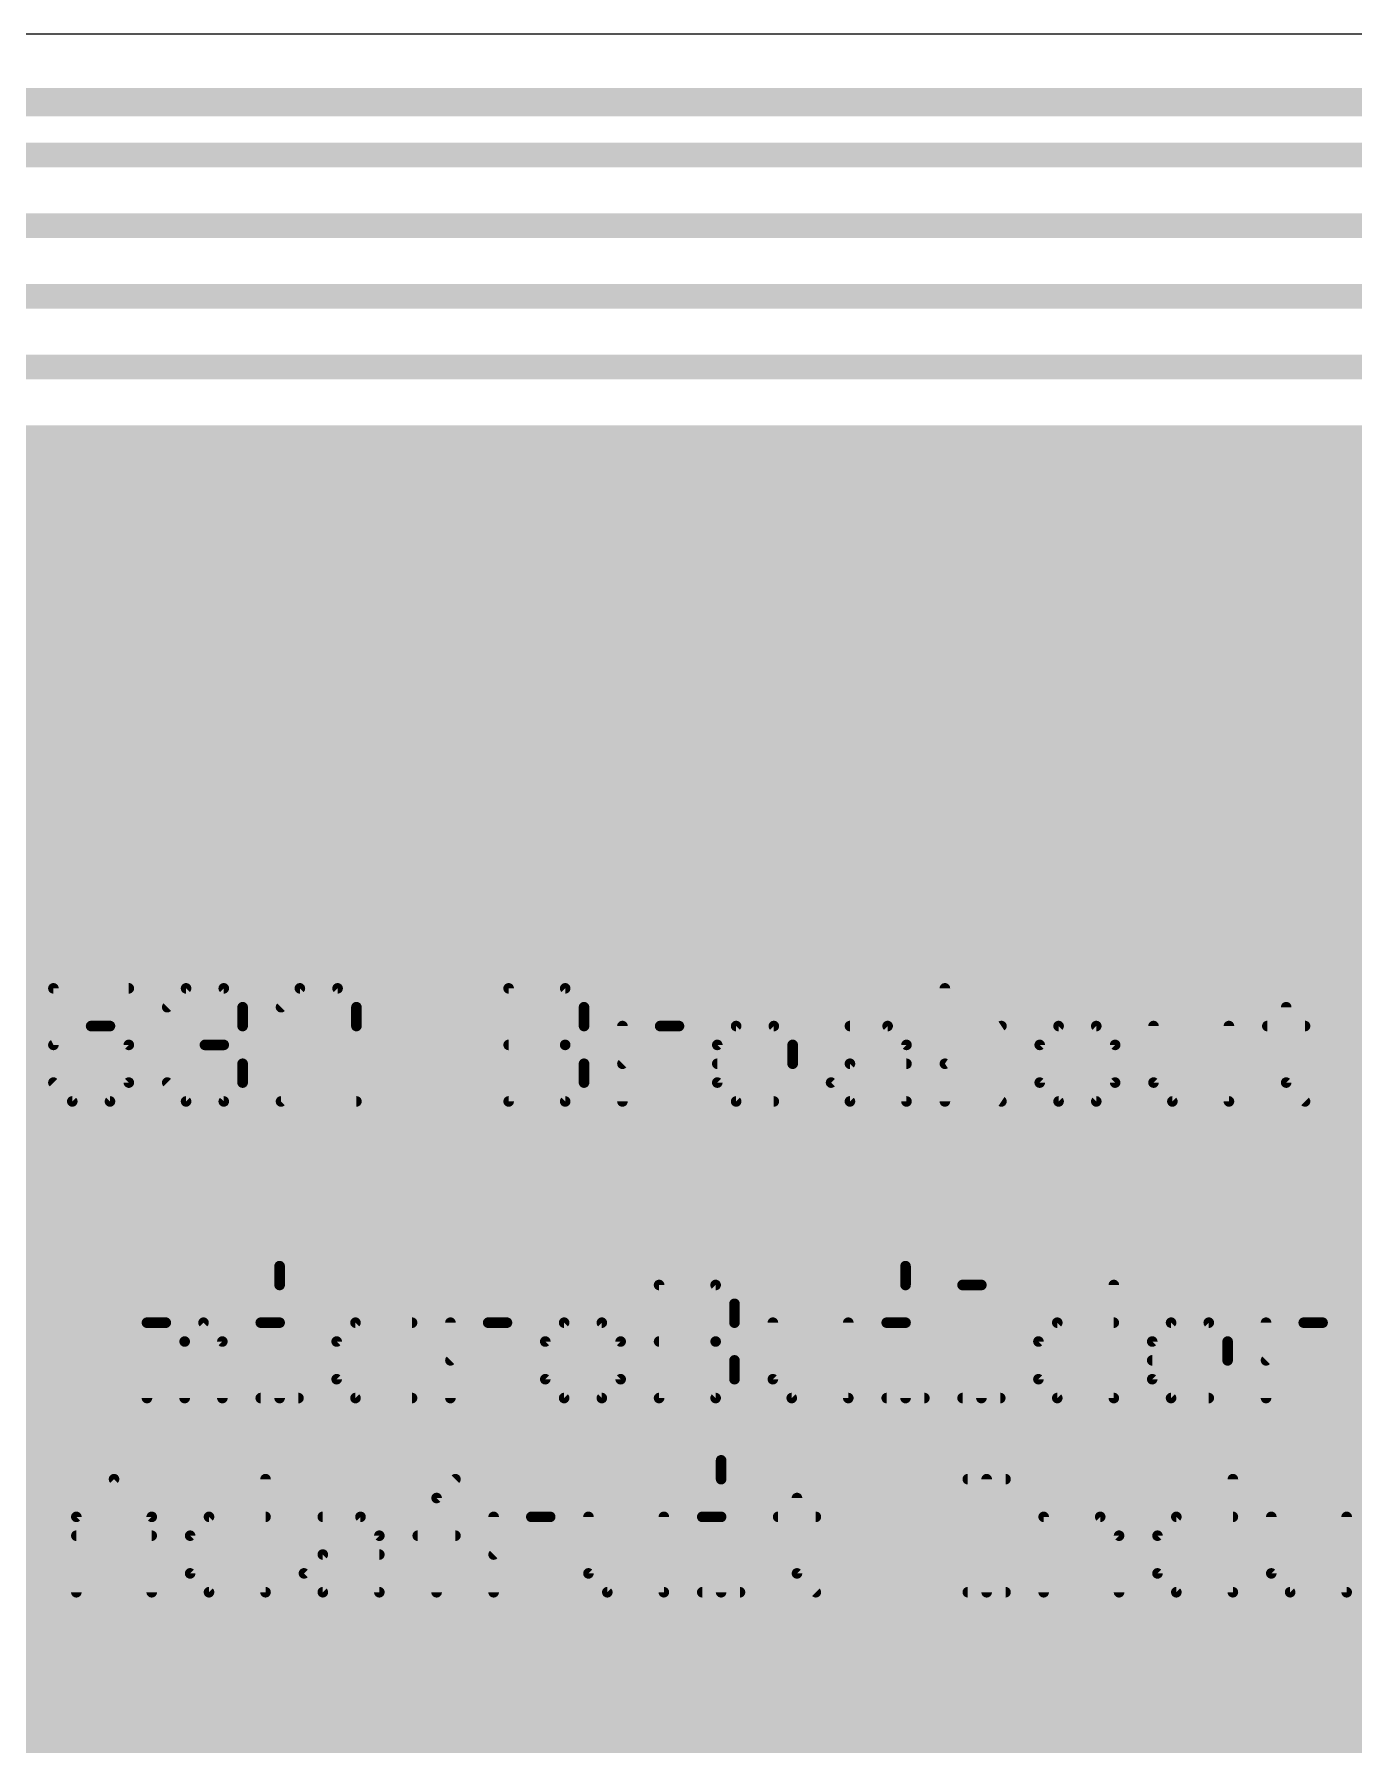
# Model space of a CAD drawing. Extents: x -60 to 60, y 0 to 50.
# Drawn here: x -31.78 to -12.8, y 25.39 to 50 of the extents above; entities that cross this region are included whole.
import ezdxf

# ---------------------------------------------------------------- set-up
doc = ezdxf.new("R2010")
doc.units = 0
for name, color, linetype in [('1', 12, 'CONTINUOUS'), ('16', 132, 'CONTINUOUS'), ('20', 53, 'CONTINUOUS'), ('21', 53, 'CONTINUOUS'), ('42', 132, 'CONTINUOUS')]:
    doc.layers.add(name, color=color, linetype=linetype)

msp = doc.modelspace()

# ---------------------------------------------------------------- linework, layer by layer
at = {"layer": '1', "const_width": 0.3556}
for points in [[(-47.554, 48.26), (6.548, 48.26)], [(-47.046, 47.244), (5.786, 47.244)], [(-46.538, 46.228), (5.024, 46.228)], [(-45.776, 45.212), (4.516, 45.212)]]:
    msp.add_lwpolyline(points, dxfattribs=at)
at = {"layer": '16', "const_width": 0.4064}
msp.add_lwpolyline([(58.618, 49.022), (-50.094, 49.022)], dxfattribs=at)
at = {"layer": '20'}
msp.add_line((57, 50), (-57, 50), dxfattribs=at)
at = {"layer": '21', "const_width": 0.1524}
for points in [[(-30.4188, 36.2712), (-31.5035, 36.2712)], [(-31.5035, 36.2712), (-31.5035, 35.4577)], [(-29.8663, 36), (-29.5952, 36.2712)], [(-29.5952, 36.2712), (-29.0528, 36.2712)], [(-29.0528, 36.2712), (-28.7817, 36)], [(-27.958, 36.2712), (-28.2292, 36)], [(-27.4157, 36.2712), (-27.958, 36.2712)], [(-27.1445, 36), (-27.4157, 36.2712)], [(-24.9549, 34.6442), (-24.9549, 36.2712)], [(-24.9549, 36.2712), (-24.1414, 36.2712)], [(-24.1414, 36.2712), (-23.8702, 36)], [(-18.6791, 34.6442), (-18.6791, 36.2712)], [(-28.7817, 36), (-28.7817, 35.7289)], [(-27.1445, 35.7289), (-27.1445, 36)], [(-23.8702, 36), (-23.8702, 35.7289)], [(-13.7693, 36), (-13.7693, 34.9154)], [(-31.5035, 35.4577), (-30.9612, 35.7289)], [(-30.9612, 35.7289), (-30.69, 35.7289)], [(-30.69, 35.7289), (-30.4188, 35.4577)], [(-28.7817, 35.7289), (-29.0528, 35.4577)], [(-28.2292, 34.6442), (-27.1445, 35.7289)], [(-23.8702, 35.7289), (-24.1414, 35.4577)], [(-23.3177, 34.6442), (-23.3177, 35.7289)], [(-23.3177, 35.1865), (-22.7754, 35.7289)], [(-22.7754, 35.7289), (-22.5042, 35.7289)], [(-21.9534, 35.4577), (-21.6822, 35.7289)], [(-21.6822, 35.7289), (-21.1399, 35.7289)], [(-21.1399, 35.7289), (-20.8688, 35.4577)], [(-20.0451, 35.7289), (-19.5028, 35.7289)], [(-19.5028, 35.7289), (-19.2316, 35.4577)], [(-18.6791, 35.1865), (-17.8656, 35.7289)], [(-17.0436, 35.7289), (-17.3148, 35.4577)], [(-16.5013, 35.7289), (-17.0436, 35.7289)], [(-16.2301, 35.4577), (-16.5013, 35.7289)], [(-15.6776, 35.7289), (-15.6776, 34.9154)], [(-14.593, 34.6442), (-14.593, 35.7289)], [(-14.0405, 35.7289), (-13.4982, 35.7289)], [(-30.4188, 35.4577), (-30.4188, 34.9154)], [(-29.0528, 35.4577), (-29.324, 35.4577)], [(-29.0528, 35.4577), (-28.7817, 35.1865)], [(-24.9549, 35.4577), (-24.1414, 35.4577)], [(-24.1414, 35.4577), (-23.8702, 35.1865)], [(-21.9534, 34.9154), (-21.9534, 35.4577)], [(-20.8688, 35.4577), (-20.8688, 35.1865)], [(-19.2316, 35.4577), (-19.2316, 34.6442)], [(-17.3148, 35.4577), (-17.3148, 34.9154)], [(-16.2301, 34.9154), (-16.2301, 35.4577)], [(-28.7817, 35.1865), (-28.7817, 34.9154)], [(-23.8702, 35.1865), (-23.8702, 34.9154)], [(-20.8688, 35.1865), (-21.9534, 35.1865)], [(-20.3163, 34.9154), (-20.0451, 35.1865)], [(-20.0451, 35.1865), (-19.2316, 35.1865)], [(-17.8656, 34.6442), (-18.6791, 35.1865)], [(-31.2323, 34.6442), (-31.5035, 34.9154)], [(-30.4188, 34.9154), (-30.69, 34.6442)], [(-29.5952, 34.6442), (-29.8663, 34.9154)], [(-28.7817, 34.9154), (-29.0528, 34.6442)], [(-23.8702, 34.9154), (-24.1414, 34.6442)], [(-21.6822, 34.6442), (-21.9534, 34.9154)], [(-20.0451, 34.6442), (-20.3163, 34.9154)], [(-17.3148, 34.9154), (-17.0436, 34.6442)], [(-16.5013, 34.6442), (-16.2301, 34.9154)], [(-15.6776, 34.9154), (-15.4065, 34.6442)], [(-13.7693, 34.9154), (-13.4982, 34.6442)], [(-30.69, 34.6442), (-31.2323, 34.6442)], [(-29.0528, 34.6442), (-29.5952, 34.6442)], [(-27.1445, 34.6442), (-28.2292, 34.6442)], [(-24.1414, 34.6442), (-24.9549, 34.6442)], [(-21.1399, 34.6442), (-21.6822, 34.6442)], [(-19.2316, 34.6442), (-20.0451, 34.6442)], [(-17.0436, 34.6442), (-16.5013, 34.6442)], [(-15.4065, 34.6442), (-14.593, 34.6442)], [(-28.2495, 32.2744), (-28.2495, 32.0032)], [(-19.2451, 32.2744), (-19.2451, 32.0032)], [(-22.7906, 30.3762), (-22.7906, 32.0032)], [(-22.7906, 32.0032), (-21.9771, 32.0032)], [(-21.9771, 32.0032), (-21.7059, 31.732)], [(-18.4248, 32.0032), (-18.1537, 32.0032)], [(-18.1537, 32.0032), (-18.1537, 30.3762)], [(-16.2488, 32.0032), (-16.2488, 30.3762)], [(-21.7059, 31.732), (-21.7059, 31.4609)], [(-30.1578, 30.3762), (-30.1578, 31.4609)], [(-30.1578, 31.4609), (-29.8866, 31.4609)], [(-29.8866, 31.4609), (-29.6155, 31.1897)], [(-29.6155, 31.1897), (-29.3443, 31.4609)], [(-29.3443, 31.4609), (-29.0731, 31.1897)], [(-28.5206, 31.4609), (-28.2495, 31.4609)], [(-28.2495, 31.4609), (-28.2495, 30.3762)], [(-27.158, 31.4609), (-27.4292, 31.1897)], [(-26.3445, 31.4609), (-27.158, 31.4609)], [(-25.792, 30.3762), (-25.792, 31.4609)], [(-25.792, 30.9185), (-25.2497, 31.4609)], [(-25.2497, 31.4609), (-24.9786, 31.4609)], [(-24.1566, 31.4609), (-24.4278, 31.1897)], [(-23.6143, 31.4609), (-24.1566, 31.4609)], [(-23.3431, 31.1897), (-23.6143, 31.4609)], [(-21.7059, 31.4609), (-21.9771, 31.1897)], [(-21.1534, 31.4609), (-21.1534, 30.6474)], [(-20.0688, 30.3762), (-20.0688, 31.4609)], [(-19.5163, 31.4609), (-19.2451, 31.4609)], [(-19.2451, 31.4609), (-19.2451, 30.3762)], [(-17.3334, 31.1897), (-17.0622, 31.4609)], [(-17.0622, 31.4609), (-16.2488, 31.4609)], [(-15.6963, 31.1897), (-15.4251, 31.4609)], [(-15.4251, 31.4609), (-14.8828, 31.4609)], [(-14.8828, 31.4609), (-14.6116, 31.1897)], [(-14.0591, 30.3762), (-14.0591, 31.4609)], [(-14.0591, 30.9185), (-13.5168, 31.4609)], [(-13.5168, 31.4609), (-13.2456, 31.4609)], [(-29.6155, 31.1897), (-29.6155, 30.3762)], [(-29.0731, 31.1897), (-29.0731, 30.3762)], [(-27.4292, 31.1897), (-27.4292, 30.6474)], [(-24.4278, 31.1897), (-24.4278, 30.6474)], [(-23.3431, 30.6474), (-23.3431, 31.1897)], [(-22.7906, 31.1897), (-21.9771, 31.1897)], [(-21.9771, 31.1897), (-21.7059, 30.9185)], [(-17.3334, 30.6474), (-17.3334, 31.1897)], [(-15.6963, 30.6474), (-15.6963, 31.1897)], [(-14.6116, 31.1897), (-14.6116, 30.9185)], [(-21.7059, 30.9185), (-21.7059, 30.6474)], [(-14.6116, 30.9185), (-15.6963, 30.9185)], [(-27.4292, 30.6474), (-27.158, 30.3762)], [(-24.4278, 30.6474), (-24.1566, 30.3762)], [(-23.6143, 30.3762), (-23.3431, 30.6474)], [(-21.7059, 30.6474), (-21.9771, 30.3762)], [(-21.1534, 30.6474), (-20.8823, 30.3762)], [(-17.0622, 30.3762), (-17.3334, 30.6474)], [(-15.4251, 30.3762), (-15.6963, 30.6474)], [(-28.5206, 30.3762), (-27.9783, 30.3762)], [(-27.158, 30.3762), (-26.3445, 30.3762)], [(-24.1566, 30.3762), (-23.6143, 30.3762)], [(-21.9771, 30.3762), (-22.7906, 30.3762)], [(-20.8823, 30.3762), (-20.0688, 30.3762)], [(-19.5163, 30.3762), (-18.974, 30.3762)], [(-18.4248, 30.3762), (-17.8825, 30.3762)], [(-16.2488, 30.3762), (-17.0622, 30.3762)], [(-14.8828, 30.3762), (-15.4251, 30.3762)], [(-21.8983, 29.4804), (-21.8983, 29.2092)], [(-31.1738, 28.6669), (-30.6315, 29.2092)], [(-30.6315, 29.2092), (-30.0891, 28.6669)], [(-28.452, 29.2092), (-28.452, 27.5822)], [(-25.9912, 28.938), (-25.72, 29.2092)], [(-18.3494, 29.2092), (-17.8071, 29.2092)], [(-18.0782, 27.5822), (-18.0782, 29.2092)], [(-14.5362, 29.2092), (-14.5362, 27.5822)], [(-25.9912, 27.5822), (-25.9912, 28.938)], [(-20.8068, 28.938), (-20.8068, 27.8534)], [(-31.1738, 27.5822), (-31.1738, 28.6669)], [(-30.0891, 28.6669), (-30.0891, 27.5822)], [(-29.5366, 28.3957), (-29.2655, 28.6669)], [(-29.2655, 28.6669), (-28.452, 28.6669)], [(-27.6283, 28.6669), (-27.086, 28.6669)], [(-27.086, 28.6669), (-26.8148, 28.3957)], [(-25.1709, 27.5822), (-25.1709, 28.6669)], [(-25.1709, 28.1245), (-24.6286, 28.6669)], [(-24.6286, 28.6669), (-24.3574, 28.6669)], [(-23.8066, 28.6669), (-23.8066, 27.8534)], [(-22.7219, 27.5822), (-22.7219, 28.6669)], [(-22.1694, 28.6669), (-21.8983, 28.6669)], [(-21.8983, 28.6669), (-21.8983, 27.5822)], [(-21.078, 28.6669), (-20.5357, 28.6669)], [(-17.258, 27.5822), (-17.258, 28.6669)], [(-17.258, 28.6669), (-16.4445, 28.6669)], [(-16.4445, 28.6669), (-16.1733, 28.3957)], [(-15.6208, 28.3957), (-15.3497, 28.6669)], [(-15.3497, 28.6669), (-14.5362, 28.6669)], [(-13.9837, 28.6669), (-13.9837, 27.8534)], [(-12.899, 27.5822), (-12.899, 28.6669)], [(-31.1738, 28.3957), (-30.0891, 28.3957)], [(-29.5366, 27.8534), (-29.5366, 28.3957)], [(-26.8148, 28.3957), (-26.8148, 27.5822)], [(-26.2623, 28.3957), (-25.72, 28.3957)], [(-16.1733, 28.3957), (-16.1733, 27.5822)], [(-15.6208, 27.8534), (-15.6208, 28.3957)], [(-27.8995, 27.8534), (-27.6283, 28.1245)], [(-27.6283, 28.1245), (-26.8148, 28.1245)], [(-29.2655, 27.5822), (-29.5366, 27.8534)], [(-27.6283, 27.5822), (-27.8995, 27.8534)], [(-23.8066, 27.8534), (-23.5354, 27.5822)], [(-20.8068, 27.8534), (-20.5357, 27.5822)], [(-15.3497, 27.5822), (-15.6208, 27.8534)], [(-13.9837, 27.8534), (-13.7125, 27.5822)], [(-28.452, 27.5822), (-29.2655, 27.5822)], [(-26.8148, 27.5822), (-27.6283, 27.5822)], [(-23.5354, 27.5822), (-22.7219, 27.5822)], [(-22.1694, 27.5822), (-21.6271, 27.5822)], [(-18.3494, 27.5822), (-17.8071, 27.5822)], [(-14.5362, 27.5822), (-15.3497, 27.5822)], [(-13.7125, 27.5822), (-12.899, 27.5822)]]:
    msp.add_lwpolyline(points, dxfattribs=at)
at = {"layer": '21', "const_width": 0.0762}
for points in [[(-31.5035, 36.3093, 1), (-31.5035, 36.2331)], [(-31.4654, 36.2712, 1), (-31.5416, 36.2712)], [(-30.4188, 36.2331, 1), (-30.4188, 36.3093)], [(-29.5952, 36.3093, 1), (-29.5952, 36.2331)], [(-29.5682, 36.2442, 1), (-29.6221, 36.2981)], [(-29.0259, 36.2981, 1), (-29.0798, 36.2442)], [(-29.0528, 36.2331, 1), (-29.0528, 36.3093)], [(-27.958, 36.3093, 1), (-27.958, 36.2331)], [(-27.9311, 36.2442, 1), (-27.985, 36.2981)], [(-27.3887, 36.2981, 1), (-27.4426, 36.2442)], [(-27.4157, 36.2331, 1), (-27.4157, 36.3093)], [(-24.9168, 36.2712, 1), (-24.993, 36.2712)], [(-24.9549, 36.3093, 1), (-24.9549, 36.2331)], [(-24.1144, 36.2981, 1), (-24.1683, 36.2442)], [(-24.1414, 36.2331, 1), (-24.1414, 36.3093)], [(-18.641, 36.2712, 1), (-18.7172, 36.2712)], [(-29.8933, 36.027, 1), (-29.8394, 35.9731)], [(-28.7436, 36, 1), (-28.8198, 36)], [(-28.8086, 35.9731, 1), (-28.7547, 36.027)], [(-28.2561, 36.027, 1), (-28.2022, 35.9731)], [(-27.1064, 36, 1), (-27.1826, 36)], [(-27.1715, 35.9731, 1), (-27.1176, 36.027)], [(-23.8321, 36, 1), (-23.9083, 36)], [(-23.8971, 35.9731, 1), (-23.8433, 36.027)], [(-13.7312, 36, 1), (-13.8074, 36)], [(-30.9612, 35.767, 1), (-30.9612, 35.6908)], [(-30.9441, 35.6948, 1), (-30.9782, 35.7629)], [(-30.6631, 35.7558, 1), (-30.7169, 35.7019)], [(-30.69, 35.6908, 1), (-30.69, 35.767)], [(-28.8198, 35.7289, 1), (-28.7436, 35.7289)], [(-28.7547, 35.7019, 1), (-28.8086, 35.7558)], [(-27.1826, 35.7289, 1), (-27.1064, 35.7289)], [(-27.1176, 35.7019, 1), (-27.1715, 35.7558)], [(-23.9083, 35.7289, 1), (-23.8321, 35.7289)], [(-23.8433, 35.7019, 1), (-23.8971, 35.7558)], [(-23.2796, 35.7289, 1), (-23.3558, 35.7289)], [(-22.7754, 35.767, 1), (-22.7754, 35.6908)], [(-22.7484, 35.7019, 1), (-22.8023, 35.7558)], [(-22.5042, 35.6908, 1), (-22.5042, 35.767)], [(-21.6822, 35.767, 1), (-21.6822, 35.6908)], [(-21.6553, 35.7019, 1), (-21.7092, 35.7558)], [(-21.113, 35.7558, 1), (-21.1669, 35.7019)], [(-21.1399, 35.6908, 1), (-21.1399, 35.767)], [(-20.0451, 35.767, 1), (-20.0451, 35.6908)], [(-19.4758, 35.7558, 1), (-19.5297, 35.7019)], [(-19.5028, 35.6908, 1), (-19.5028, 35.767)], [(-17.8445, 35.6972, 1), (-17.8867, 35.7606)], [(-17.0436, 35.767, 1), (-17.0436, 35.6908)], [(-17.0167, 35.7019, 1), (-17.0706, 35.7558)], [(-16.4744, 35.7558, 1), (-16.5282, 35.7019)], [(-16.5013, 35.6908, 1), (-16.5013, 35.767)], [(-15.6395, 35.7289, 1), (-15.7157, 35.7289)], [(-14.5549, 35.7289, 1), (-14.6311, 35.7289)], [(-14.0405, 35.767, 1), (-14.0405, 35.6908)], [(-13.4982, 35.6908, 1), (-13.4982, 35.767)], [(-31.5205, 35.4918, 1), (-31.4864, 35.4236)], [(-31.5416, 35.4577, 1), (-31.4654, 35.4577)], [(-30.3807, 35.4577, 1), (-30.4569, 35.4577)], [(-30.4458, 35.4308, 1), (-30.3919, 35.4846)], [(-29.324, 35.4958, 1), (-29.324, 35.4196)], [(-29.0259, 35.4846, 1), (-29.0798, 35.4308)], [(-29.0798, 35.4846, 1), (-29.0259, 35.4308)], [(-29.0528, 35.4196, 1), (-29.0528, 35.4958)], [(-24.9549, 35.4958, 1), (-24.9549, 35.4196)], [(-24.1144, 35.4846, 1), (-24.1683, 35.4308)], [(-24.1683, 35.4846, 1), (-24.1144, 35.4308)], [(-24.1414, 35.4196, 1), (-24.1414, 35.4958)], [(-21.9153, 35.4577, 1), (-21.9915, 35.4577)], [(-21.9804, 35.4846, 1), (-21.9265, 35.4308)], [(-20.8307, 35.4577, 1), (-20.9069, 35.4577)], [(-20.8957, 35.4308, 1), (-20.8418, 35.4846)], [(-19.1935, 35.4577, 1), (-19.2697, 35.4577)], [(-19.2585, 35.4308, 1), (-19.2047, 35.4846)], [(-17.2767, 35.4577, 1), (-17.3529, 35.4577)], [(-17.3417, 35.4846, 1), (-17.2879, 35.4308)], [(-16.192, 35.4577, 1), (-16.2682, 35.4577)], [(-16.2571, 35.4308, 1), (-16.2032, 35.4846)], [(-28.7436, 35.1865, 1), (-28.8198, 35.1865)], [(-28.8086, 35.1596, 1), (-28.7547, 35.2135)], [(-23.8321, 35.1865, 1), (-23.9083, 35.1865)], [(-23.8971, 35.1596, 1), (-23.8433, 35.2135)], [(-23.3446, 35.2135, 1), (-23.2908, 35.1596)], [(-21.9534, 35.2246, 1), (-21.9534, 35.1484)], [(-20.9069, 35.1865, 1), (-20.8307, 35.1865)], [(-20.8688, 35.1484, 1), (-20.8688, 35.2246)], [(-20.0451, 35.2246, 1), (-20.0451, 35.1484)], [(-20.0181, 35.1596, 1), (-20.072, 35.2135)], [(-19.2316, 35.1484, 1), (-19.2316, 35.2246)], [(-18.658, 35.2182, 1), (-18.7002, 35.1548)], [(-18.7002, 35.2182, 1), (-18.658, 35.1548)], [(-31.4765, 34.9423, 1), (-31.5304, 34.8884)], [(-30.4569, 34.9154, 1), (-30.3807, 34.9154)], [(-30.3919, 34.8884, 1), (-30.4458, 34.9423)], [(-29.8394, 34.9423, 1), (-29.8933, 34.8884)], [(-28.8198, 34.9154, 1), (-28.7436, 34.9154)], [(-28.7547, 34.8884, 1), (-28.8086, 34.9423)], [(-23.9083, 34.9154, 1), (-23.8321, 34.9154)], [(-23.8433, 34.8884, 1), (-23.8971, 34.9423)], [(-21.9265, 34.9423, 1), (-21.9804, 34.8884)], [(-21.9915, 34.9154, 1), (-21.9153, 34.9154)], [(-20.2893, 34.9423, 1), (-20.3432, 34.8884)], [(-20.3432, 34.9423, 1), (-20.2893, 34.8884)], [(-17.2879, 34.9423, 1), (-17.3417, 34.8884)], [(-17.3529, 34.9154, 1), (-17.2767, 34.9154)], [(-16.2682, 34.9154, 1), (-16.192, 34.9154)], [(-16.2032, 34.8884, 1), (-16.2571, 34.9423)], [(-15.6507, 34.9423, 1), (-15.7046, 34.8884)], [(-15.7157, 34.9154, 1), (-15.6395, 34.9154)], [(-13.7424, 34.9423, 1), (-13.7963, 34.8884)], [(-13.8074, 34.9154, 1), (-13.7312, 34.9154)], [(-31.2323, 34.6823, 1), (-31.2323, 34.6061)], [(-31.2593, 34.6173, 1), (-31.2054, 34.6711)], [(-30.7169, 34.6711, 1), (-30.6631, 34.6173)], [(-30.69, 34.6061, 1), (-30.69, 34.6823)], [(-29.5952, 34.6823, 1), (-29.5952, 34.6061)], [(-29.6221, 34.6173, 1), (-29.5682, 34.6711)], [(-29.0798, 34.6711, 1), (-29.0259, 34.6173)], [(-29.0528, 34.6061, 1), (-29.0528, 34.6823)], [(-28.2292, 34.6823, 1), (-28.2292, 34.6061)], [(-28.2561, 34.6711, 1), (-28.2022, 34.6173)], [(-27.1445, 34.6061, 1), (-27.1445, 34.6823)], [(-24.9549, 34.6823, 1), (-24.9549, 34.6061)], [(-24.1683, 34.6711, 1), (-24.1144, 34.6173)], [(-24.1414, 34.6061, 1), (-24.1414, 34.6823)], [(-21.6822, 34.6823, 1), (-21.6822, 34.6061)], [(-21.7092, 34.6173, 1), (-21.6553, 34.6711)], [(-21.1399, 34.6061, 1), (-21.1399, 34.6823)], [(-20.0451, 34.6823, 1), (-20.0451, 34.6061)], [(-20.072, 34.6173, 1), (-20.0181, 34.6711)], [(-19.2316, 34.6061, 1), (-19.2316, 34.6823)], [(-17.8867, 34.6125, 1), (-17.8445, 34.6759)], [(-17.0436, 34.6823, 1), (-17.0436, 34.6061)], [(-17.0706, 34.6173, 1), (-17.0167, 34.6711)], [(-16.5282, 34.6711, 1), (-16.4744, 34.6173)], [(-16.5013, 34.6061, 1), (-16.5013, 34.6823)], [(-15.4065, 34.6823, 1), (-15.4065, 34.6061)], [(-15.4334, 34.6173, 1), (-15.3795, 34.6711)], [(-14.593, 34.6061, 1), (-14.593, 34.6823)], [(-13.5251, 34.6173, 1), (-13.4712, 34.6711)], [(-24.993, 34.6442, 1), (-24.9168, 34.6442)], [(-23.3558, 34.6442, 1), (-23.2796, 34.6442)], [(-19.2697, 34.6442, 1), (-19.1935, 34.6442)], [(-18.7172, 34.6442, 1), (-18.641, 34.6442)], [(-14.6311, 34.6442, 1), (-14.5549, 34.6442)], [(-28.2114, 32.2744, 1), (-28.2876, 32.2744)], [(-19.207, 32.2744, 1), (-19.2832, 32.2744)], [(-28.2876, 32.0032, 1), (-28.2114, 32.0032)], [(-22.7525, 32.0032, 1), (-22.8287, 32.0032)], [(-22.7906, 32.0413, 1), (-22.7906, 31.9651)], [(-21.9502, 32.0301, 1), (-22.004, 31.9762)], [(-21.9771, 31.9651, 1), (-21.9771, 32.0413)], [(-19.2832, 32.0032, 1), (-19.207, 32.0032)], [(-18.4248, 32.0413, 1), (-18.4248, 31.9651)], [(-18.1156, 32.0032, 1), (-18.1918, 32.0032)], [(-18.1537, 31.9651, 1), (-18.1537, 32.0413)], [(-16.2107, 32.0032, 1), (-16.2869, 32.0032)], [(-21.6678, 31.732, 1), (-21.744, 31.732)], [(-21.7329, 31.7051, 1), (-21.679, 31.759)], [(-30.1197, 31.4609, 1), (-30.1959, 31.4609)], [(-30.1578, 31.499, 1), (-30.1578, 31.4228)], [(-29.8597, 31.4878, 1), (-29.9136, 31.4339)], [(-29.8866, 31.4228, 1), (-29.8866, 31.499)], [(-29.3174, 31.4878, 1), (-29.3712, 31.4339)], [(-29.3174, 31.4339, 1), (-29.3712, 31.4878)], [(-28.5206, 31.499, 1), (-28.5206, 31.4228)], [(-28.2114, 31.4609, 1), (-28.2876, 31.4609)], [(-28.2495, 31.4228, 1), (-28.2495, 31.499)], [(-27.158, 31.499, 1), (-27.158, 31.4228)], [(-27.1311, 31.4339, 1), (-27.185, 31.4878)], [(-26.3445, 31.4228, 1), (-26.3445, 31.499)], [(-25.7539, 31.4609, 1), (-25.8301, 31.4609)], [(-25.2497, 31.499, 1), (-25.2497, 31.4228)], [(-25.2228, 31.4339, 1), (-25.2767, 31.4878)], [(-24.9786, 31.4228, 1), (-24.9786, 31.499)], [(-24.1566, 31.499, 1), (-24.1566, 31.4228)], [(-24.1296, 31.4339, 1), (-24.1835, 31.4878)], [(-23.5873, 31.4878, 1), (-23.6412, 31.4339)], [(-23.6143, 31.4228, 1), (-23.6143, 31.499)], [(-21.679, 31.4339, 1), (-21.7329, 31.4878)], [(-21.1153, 31.4609, 1), (-21.1915, 31.4609)], [(-20.0307, 31.4609, 1), (-20.1069, 31.4609)], [(-19.5163, 31.499, 1), (-19.5163, 31.4228)], [(-19.207, 31.4609, 1), (-19.2832, 31.4609)], [(-19.2451, 31.4228, 1), (-19.2451, 31.499)], [(-17.0622, 31.499, 1), (-17.0622, 31.4228)], [(-17.0353, 31.4339, 1), (-17.0892, 31.4878)], [(-16.2488, 31.4228, 1), (-16.2488, 31.499)], [(-15.4251, 31.499, 1), (-15.4251, 31.4228)], [(-15.3981, 31.4339, 1), (-15.452, 31.4878)], [(-14.8558, 31.4878, 1), (-14.9097, 31.4339)], [(-14.8828, 31.4228, 1), (-14.8828, 31.499)], [(-14.021, 31.4609, 1), (-14.0972, 31.4609)], [(-13.5168, 31.499, 1), (-13.5168, 31.4228)], [(-13.4898, 31.4339, 1), (-13.5437, 31.4878)], [(-13.2456, 31.4228, 1), (-13.2456, 31.499)], [(-29.5774, 31.1897, 1), (-29.6536, 31.1897)], [(-29.035, 31.1897, 1), (-29.1112, 31.1897)], [(-27.3911, 31.1897, 1), (-27.4673, 31.1897)], [(-24.3897, 31.1897, 1), (-24.4659, 31.1897)], [(-23.305, 31.1897, 1), (-23.3812, 31.1897)], [(-22.7906, 31.2278, 1), (-22.7906, 31.1516)], [(-21.9502, 31.2166, 1), (-22.004, 31.1628)], [(-21.9771, 31.1516, 1), (-21.9771, 31.2278)], [(-21.744, 31.4609, 1), (-21.6678, 31.4609)], [(-17.2953, 31.1897, 1), (-17.3715, 31.1897)], [(-15.6582, 31.1897, 1), (-15.7344, 31.1897)], [(-14.5735, 31.1897, 1), (-14.6497, 31.1897)], [(-29.6424, 31.2166, 1), (-29.5885, 31.1628)], [(-29.6424, 31.1628, 1), (-29.5885, 31.2166)], [(-29.1001, 31.1628, 1), (-29.0462, 31.2166)], [(-27.4561, 31.2166, 1), (-27.4023, 31.1628)], [(-24.4547, 31.2166, 1), (-24.4008, 31.1628)], [(-23.37, 31.1628, 1), (-23.3162, 31.2166)], [(-22.004, 31.2166, 1), (-21.9502, 31.1628)], [(-17.3604, 31.2166, 1), (-17.3065, 31.1628)], [(-15.7232, 31.2166, 1), (-15.6693, 31.1628)], [(-14.6385, 31.1628, 1), (-14.5847, 31.2166)], [(-25.819, 30.9455, 1), (-25.7651, 30.8916)], [(-21.6678, 30.9185, 1), (-21.744, 30.9185)], [(-21.7329, 30.8916, 1), (-21.679, 30.9455)], [(-15.6963, 30.9566, 1), (-15.6963, 30.8804)], [(-14.6497, 30.9185, 1), (-14.5735, 30.9185)], [(-14.6116, 30.8804, 1), (-14.6116, 30.9566)], [(-14.086, 30.9455, 1), (-14.0322, 30.8916)], [(-27.4023, 30.6743, 1), (-27.4561, 30.6204)], [(-27.4673, 30.6474, 1), (-27.3911, 30.6474)], [(-24.4008, 30.6743, 1), (-24.4547, 30.6204)], [(-24.4659, 30.6474, 1), (-24.3897, 30.6474)], [(-23.3812, 30.6474, 1), (-23.305, 30.6474)], [(-23.3162, 30.6204, 1), (-23.37, 30.6743)], [(-21.744, 30.6474, 1), (-21.6678, 30.6474)], [(-21.679, 30.6204, 1), (-21.7329, 30.6743)], [(-21.1265, 30.6743, 1), (-21.1804, 30.6204)], [(-21.1915, 30.6474, 1), (-21.1153, 30.6474)], [(-17.3065, 30.6743, 1), (-17.3604, 30.6204)], [(-17.3715, 30.6474, 1), (-17.2953, 30.6474)], [(-15.6693, 30.6743, 1), (-15.7232, 30.6204)], [(-15.7344, 30.6474, 1), (-15.6582, 30.6474)], [(-30.1959, 30.3762, 1), (-30.1197, 30.3762)], [(-29.6536, 30.3762, 1), (-29.5774, 30.3762)], [(-29.1112, 30.3762, 1), (-29.035, 30.3762)], [(-28.5206, 30.4143, 1), (-28.5206, 30.3381)], [(-28.2876, 30.3762, 1), (-28.2114, 30.3762)], [(-27.9783, 30.3381, 1), (-27.9783, 30.4143)], [(-27.158, 30.4143, 1), (-27.158, 30.3381)], [(-27.185, 30.3493, 1), (-27.1311, 30.4031)], [(-26.3445, 30.3381, 1), (-26.3445, 30.4143)], [(-25.8301, 30.3762, 1), (-25.7539, 30.3762)], [(-24.1566, 30.4143, 1), (-24.1566, 30.3381)], [(-24.1835, 30.3493, 1), (-24.1296, 30.4031)], [(-23.6412, 30.4031, 1), (-23.5873, 30.3493)], [(-23.6143, 30.3381, 1), (-23.6143, 30.4143)], [(-22.7906, 30.4143, 1), (-22.7906, 30.3381)], [(-22.8287, 30.3762, 1), (-22.7525, 30.3762)], [(-22.004, 30.4031, 1), (-21.9502, 30.3493)], [(-21.9771, 30.3381, 1), (-21.9771, 30.4143)], [(-20.8823, 30.4143, 1), (-20.8823, 30.3381)], [(-20.9092, 30.3493, 1), (-20.8553, 30.4031)], [(-20.1069, 30.3762, 1), (-20.0307, 30.3762)], [(-20.0688, 30.3381, 1), (-20.0688, 30.4143)], [(-19.5163, 30.4143, 1), (-19.5163, 30.3381)], [(-19.2832, 30.3762, 1), (-19.207, 30.3762)], [(-18.974, 30.3381, 1), (-18.974, 30.4143)], [(-18.4248, 30.4143, 1), (-18.4248, 30.3381)], [(-18.1918, 30.3762, 1), (-18.1156, 30.3762)], [(-17.8825, 30.3381, 1), (-17.8825, 30.4143)], [(-17.0622, 30.4143, 1), (-17.0622, 30.3381)], [(-17.0892, 30.3493, 1), (-17.0353, 30.4031)], [(-16.2869, 30.3762, 1), (-16.2107, 30.3762)], [(-16.2488, 30.3381, 1), (-16.2488, 30.4143)], [(-15.4251, 30.4143, 1), (-15.4251, 30.3381)], [(-15.452, 30.3493, 1), (-15.3981, 30.4031)], [(-14.8828, 30.3381, 1), (-14.8828, 30.4143)], [(-14.0972, 30.3762, 1), (-14.021, 30.3762)], [(-21.8602, 29.4804, 1), (-21.9364, 29.4804)], [(-30.6045, 29.2361, 1), (-30.6584, 29.1822)], [(-30.6045, 29.1822, 1), (-30.6584, 29.2361)], [(-28.4139, 29.2092, 1), (-28.4901, 29.2092)], [(-25.6931, 29.1822, 1), (-25.7469, 29.2361)], [(-21.9364, 29.2092, 1), (-21.8602, 29.2092)], [(-18.3494, 29.2473, 1), (-18.3494, 29.1711)], [(-18.0401, 29.2092, 1), (-18.1163, 29.2092)], [(-17.8071, 29.1711, 1), (-17.8071, 29.2473)], [(-14.4981, 29.2092, 1), (-14.5743, 29.2092)], [(-25.9531, 28.938, 1), (-26.0293, 28.938)], [(-26.0181, 28.965, 1), (-25.9642, 28.9111)], [(-20.7687, 28.938, 1), (-20.8449, 28.938)], [(-31.1357, 28.6669, 1), (-31.2119, 28.6669)], [(-31.2007, 28.6938, 1), (-31.1469, 28.6399)], [(-30.051, 28.6669, 1), (-30.1272, 28.6669)], [(-30.1161, 28.6399, 1), (-30.0622, 28.6938)], [(-29.2655, 28.705, 1), (-29.2655, 28.6288)], [(-29.2385, 28.6399, 1), (-29.2924, 28.6938)], [(-28.452, 28.6288, 1), (-28.452, 28.705)], [(-27.6283, 28.705, 1), (-27.6283, 28.6288)], [(-27.0591, 28.6938, 1), (-27.1129, 28.6399)], [(-27.086, 28.6288, 1), (-27.086, 28.705)], [(-25.1328, 28.6669, 1), (-25.209, 28.6669)], [(-24.6286, 28.705, 1), (-24.6286, 28.6288)], [(-24.6016, 28.6399, 1), (-24.6555, 28.6938)], [(-24.3574, 28.6288, 1), (-24.3574, 28.705)], [(-23.7685, 28.6669, 1), (-23.8447, 28.6669)], [(-22.6838, 28.6669, 1), (-22.76, 28.6669)], [(-22.1694, 28.705, 1), (-22.1694, 28.6288)], [(-21.8602, 28.6669, 1), (-21.9364, 28.6669)], [(-21.8983, 28.6288, 1), (-21.8983, 28.705)], [(-21.078, 28.705, 1), (-21.078, 28.6288)], [(-20.5357, 28.6288, 1), (-20.5357, 28.705)], [(-17.2199, 28.6669, 1), (-17.2961, 28.6669)], [(-17.258, 28.705, 1), (-17.258, 28.6288)], [(-16.4175, 28.6938, 1), (-16.4714, 28.6399)], [(-16.4445, 28.6288, 1), (-16.4445, 28.705)], [(-15.3497, 28.705, 1), (-15.3497, 28.6288)], [(-15.3227, 28.6399, 1), (-15.3766, 28.6938)], [(-14.5362, 28.6288, 1), (-14.5362, 28.705)], [(-13.9456, 28.6669, 1), (-14.0218, 28.6669)], [(-12.8609, 28.6669, 1), (-12.9371, 28.6669)], [(-31.1738, 28.4338, 1), (-31.1738, 28.3576)], [(-30.0891, 28.3576, 1), (-30.0891, 28.4338)], [(-29.4985, 28.3957, 1), (-29.5747, 28.3957)], [(-29.5636, 28.4226, 1), (-29.5097, 28.3688)], [(-26.7767, 28.3957, 1), (-26.8529, 28.3957)], [(-26.8418, 28.3688, 1), (-26.7879, 28.4226)], [(-26.2623, 28.4338, 1), (-26.2623, 28.3576)], [(-25.72, 28.3576, 1), (-25.72, 28.4338)], [(-16.1352, 28.3957, 1), (-16.2114, 28.3957)], [(-16.2003, 28.3688, 1), (-16.1464, 28.4226)], [(-15.5827, 28.3957, 1), (-15.6589, 28.3957)], [(-15.6478, 28.4226, 1), (-15.5939, 28.3688)], [(-27.6283, 28.1626, 1), (-27.6283, 28.0864)], [(-27.6014, 28.0976, 1), (-27.6553, 28.1515)], [(-26.8148, 28.0864, 1), (-26.8148, 28.1626)], [(-25.1978, 28.1515, 1), (-25.144, 28.0976)], [(-29.5097, 27.8803, 1), (-29.5636, 27.8264)], [(-29.5747, 27.8534, 1), (-29.4985, 27.8534)], [(-27.8725, 27.8803, 1), (-27.9264, 27.8264)], [(-27.9264, 27.8803, 1), (-27.8725, 27.8264)], [(-23.7797, 27.8803, 1), (-23.8335, 27.8264)], [(-23.8447, 27.8534, 1), (-23.7685, 27.8534)], [(-20.7799, 27.8803, 1), (-20.8338, 27.8264)], [(-20.8449, 27.8534, 1), (-20.7687, 27.8534)], [(-15.5939, 27.8803, 1), (-15.6478, 27.8264)], [(-15.6589, 27.8534, 1), (-15.5827, 27.8534)], [(-13.9567, 27.8803, 1), (-14.0106, 27.8264)], [(-14.0218, 27.8534, 1), (-13.9456, 27.8534)], [(-31.2119, 27.5822, 1), (-31.1357, 27.5822)], [(-30.1272, 27.5822, 1), (-30.051, 27.5822)], [(-29.2655, 27.6203, 1), (-29.2655, 27.5441)], [(-29.2924, 27.5553, 1), (-29.2385, 27.6091)], [(-28.4901, 27.5822, 1), (-28.4139, 27.5822)], [(-28.452, 27.5441, 1), (-28.452, 27.6203)], [(-27.6283, 27.6203, 1), (-27.6283, 27.5441)], [(-27.6553, 27.5553, 1), (-27.6014, 27.6091)], [(-26.8529, 27.5822, 1), (-26.7767, 27.5822)], [(-26.8148, 27.5441, 1), (-26.8148, 27.6203)], [(-26.0293, 27.5822, 1), (-25.9531, 27.5822)], [(-25.209, 27.5822, 1), (-25.1328, 27.5822)], [(-23.5354, 27.6203, 1), (-23.5354, 27.5441)], [(-23.5624, 27.5553, 1), (-23.5085, 27.6091)], [(-22.76, 27.5822, 1), (-22.6838, 27.5822)], [(-22.7219, 27.5441, 1), (-22.7219, 27.6203)], [(-22.1694, 27.6203, 1), (-22.1694, 27.5441)], [(-21.9364, 27.5822, 1), (-21.8602, 27.5822)], [(-21.6271, 27.5441, 1), (-21.6271, 27.6203)], [(-20.5626, 27.5553, 1), (-20.5087, 27.6091)], [(-18.3494, 27.6203, 1), (-18.3494, 27.5441)], [(-18.1163, 27.5822, 1), (-18.0401, 27.5822)], [(-17.8071, 27.5441, 1), (-17.8071, 27.6203)], [(-17.2961, 27.5822, 1), (-17.2199, 27.5822)], [(-16.2114, 27.5822, 1), (-16.1352, 27.5822)], [(-15.3497, 27.6203, 1), (-15.3497, 27.5441)], [(-15.3766, 27.5553, 1), (-15.3227, 27.6091)], [(-14.5743, 27.5822, 1), (-14.4981, 27.5822)], [(-14.5362, 27.5441, 1), (-14.5362, 27.6203)], [(-13.7125, 27.6203, 1), (-13.7125, 27.5441)], [(-13.7394, 27.5553, 1), (-13.6856, 27.6091)], [(-12.9371, 27.5822, 1), (-12.8609, 27.5822)], [(-12.899, 27.5441, 1), (-12.899, 27.6203)]]:
    msp.add_lwpolyline(points, format="xyb", dxfattribs=at)
at = {"layer": '42', "const_width": 0.3556}
for points in [[(-44.76, 44.196), (3.5, 44.196)], [(-44.8616, 44.0944), (3.6016, 44.0944)], [(-45.2172, 43.7388), (3.9572, 43.7388)], [(-45.268, 43.3832), (4.008, 43.3832)], [(-45.268, 43.0276), (4.008, 43.0276)], [(-45.268, 42.672), (4.008, 42.672)], [(-45.268, 42.3164), (4.008, 42.3164)], [(-45.268, 41.9608), (4.008, 41.9608)], [(-45.268, 41.6052), (4.008, 41.6052)], [(-45.268, 41.2496), (4.008, 41.2496)], [(-45.268, 40.894), (4.008, 40.894)], [(-45.268, 40.5384), (4.008, 40.5384)], [(-45.268, 40.1828), (4.008, 40.1828)], [(-45.268, 39.8272), (4.008, 39.8272)], [(-45.268, 39.4716), (4.008, 39.4716)], [(-45.268, 39.116), (4.008, 39.116)], [(-45.268, 38.7604), (4.008, 38.7604)], [(-45.268, 38.4048), (4.008, 38.4048)], [(-45.268, 38.0492), (4.008, 38.0492)], [(-45.268, 37.6936), (4.008, 37.6936)], [(-45.268, 37.338), (4.008, 37.338)], [(-45.268, 36.9824), (4.008, 36.9824)], [(-45.268, 36.6268), (4.008, 36.6268)], [(-45.268, 36.2712), (4.008, 36.2712)], [(-45.268, 35.9156), (4.008, 35.9156)], [(-45.268, 35.56), (4.008, 35.56)], [(-45.268, 35.2044), (4.008, 35.2044)], [(-45.268, 34.8488), (4.008, 34.8488)], [(-45.268, 34.4932), (4.008, 34.4932)], [(-45.268, 34.1376), (4.008, 34.1376)], [(-45.268, 33.782), (4.008, 33.782)], [(-45.268, 33.4264), (4.008, 33.4264)], [(-45.268, 33.0708), (4.008, 33.0708)], [(-45.268, 32.7152), (4.008, 32.7152)], [(-45.268, 32.3596), (4.008, 32.3596)], [(-45.268, 32.004), (4.008, 32.004)], [(-45.268, 31.6484), (4.008, 31.6484)], [(-45.268, 31.2928), (4.008, 31.2928)], [(-45.268, 30.9372), (4.008, 30.9372)], [(-45.268, 30.5816), (4.008, 30.5816)], [(-45.268, 30.226), (4.008, 30.226)], [(-45.268, 29.8704), (4.008, 29.8704)], [(-45.268, 29.5148), (4.008, 29.5148)], [(-45.268, 29.1592), (4.008, 29.1592)], [(-45.268, 28.8036), (4.008, 28.8036)], [(-45.268, 28.448), (4.008, 28.448)], [(-45.268, 28.0924), (4.008, 28.0924)], [(-45.268, 27.7368), (4.008, 27.7368)], [(-45.268, 27.3812), (4.008, 27.3812)], [(-45.268, 27.0256), (4.008, 27.0256)], [(-45.268, 26.67), (4.008, 26.67)], [(-45.268, 26.3144), (4.008, 26.3144)], [(-45.268, 25.9588), (4.008, 25.9588)], [(-45.268, 25.6032), (4.008, 25.6032)], [(-45.268, 25.2476), (4.008, 25.2476)]]:
    msp.add_lwpolyline(points, dxfattribs=at)

doc.saveas('drawing.dxf')
